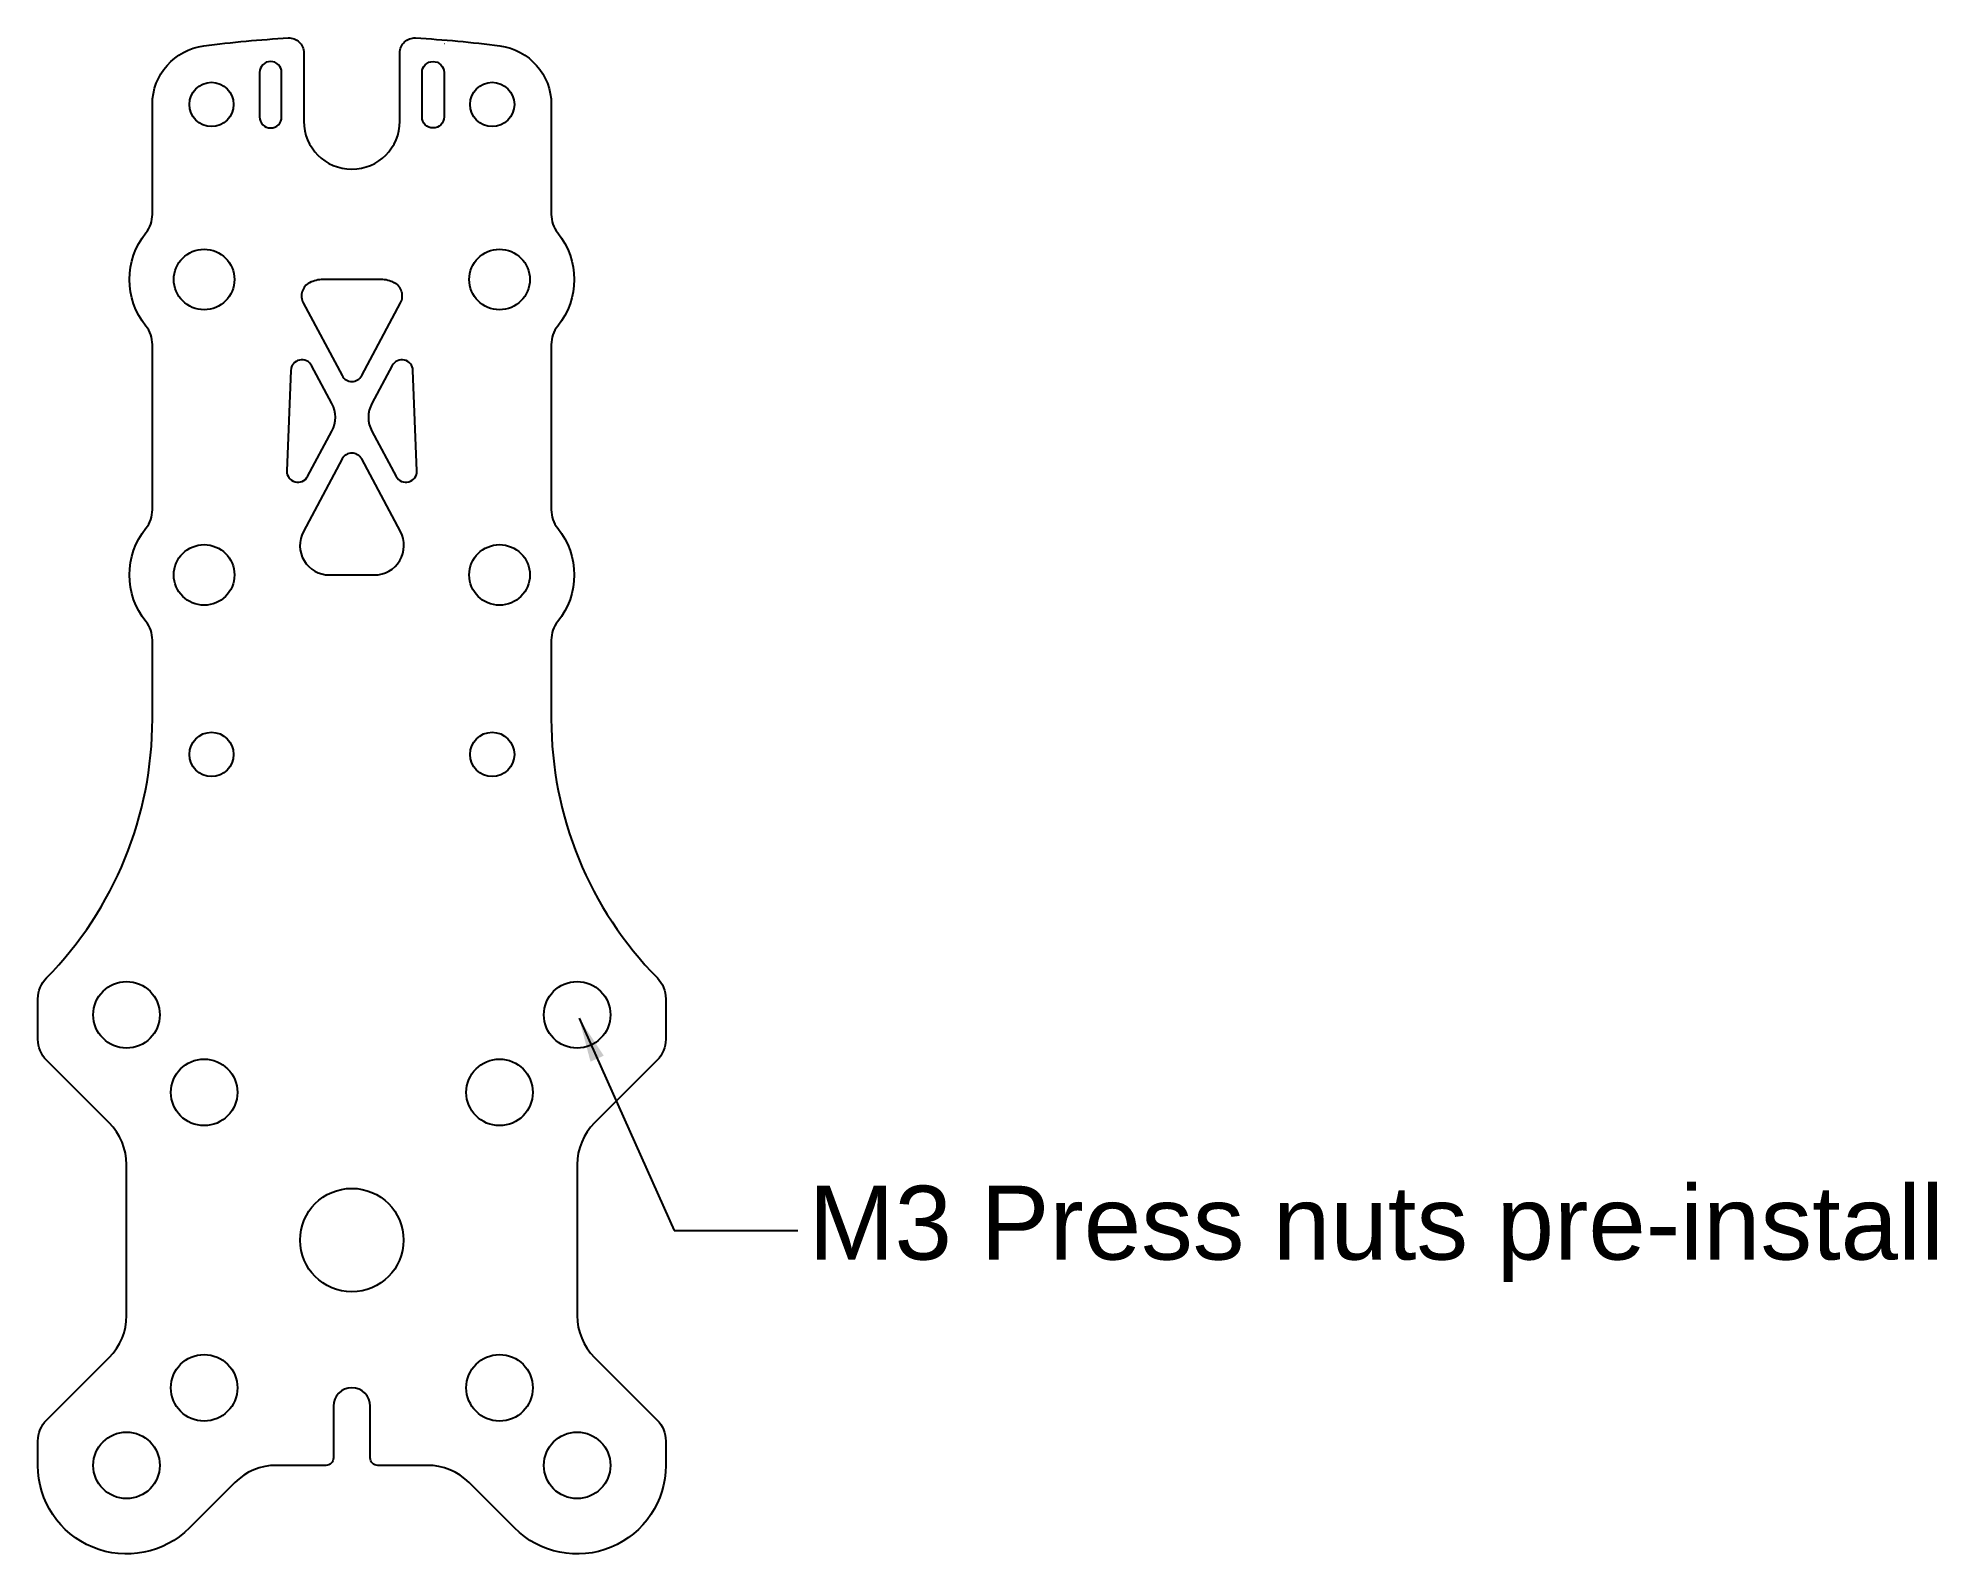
# Model space of a CAD drawing. Header units: millimetres. Extents: x 892 to 1020, y 174 to 276.
import ezdxf

# ---------------------------------------------------------------- set-up
doc = ezdxf.new("R2010")
doc.units = ezdxf.units.MM
doc.layers.add('3', color=4, linetype='Continuous')
doc.layers.add('9', color=2, linetype='Continuous')
doc.styles.get("Standard").update_dxf_attribs({"font": 'arial.ttf'})
doc.dimstyles.get("Standard").update_dxf_attribs({"dimtxt": 3, "dimasz": 3, "dimexe": 1, "dimexo": 0.1, "dimgap": 0.09, "dimtad": 0, "dimtih": 1, "dimtoh": 1, "dimdec": 4, "dimzin": 0, "dimdsep": 46, "dimtxsty": 'Standard', "dimcen": 0.09, "dimadec": 0, "dimazin": 0, "dimtfac": 1, "dimtdec": 4, "dimtofl": 0, "dimtmove": 0, "dimatfit": 3, "dimfxl": 1, "dimtolj": 1, "dimtzin": 0, "dimarcsym": 0})

msp = doc.modelspace()

# ---------------------------------------------------------------- linework, layer by layer
at = {"layer": '3', "lineweight": 0}
msp.add_line((919.36, 276.01), (919.38, 276.01), dxfattribs=at)
at = {"layer": '3'}
for points in [[(899.61, 271.89, -0.37674), (903.1, 275.86, -0.01851), (908.81, 276.39, -0.430589), (909.86, 275.39), (909.86, 270.76, 1), (916.36, 270.76), (916.36, 275.39, -0.430589), (917.42, 276.39, -0.01851), (923.13, 275.86, -0.37674), (926.61, 271.89), (926.61, 264.45, 0.170603), (927.05, 263.2, -0.351434), (927.05, 256.88, 0.170603), (926.61, 255.63), (926.61, 244.45, 0.170603), (927.05, 243.2, -0.351434), (927.05, 236.88, 0.170603), (926.61, 235.63), (926.61, 230.29, 0.196752), (933.79, 212.76, -0.196752), (934.36, 211.35), (934.36, 208.6, -0.198912), (933.78, 207.19), (929.54, 202.94, 0.198912), (928.36, 200.12), (928.36, 189.9, 0.198912), (929.54, 187.07), (933.78, 182.83, -0.198912), (934.36, 181.41), (934.36, 179.76, -0.66816), (924.12, 175.52), (921.05, 178.59, 0.198912), (918.22, 179.76), (914.86, 179.76, -0.414214), (914.36, 180.26), (914.36, 183.76, 1), (911.86, 183.76), (911.86, 180.26, -0.414214), (911.36, 179.76), (908.01, 179.76, 0.198912), (905.18, 178.59), (902.11, 175.52, -0.66816), (891.86, 179.76), (891.86, 181.41, -0.198912), (892.45, 182.83), (896.69, 187.07, 0.198912), (897.86, 189.9), (897.86, 200.12, 0.198912), (896.69, 202.94), (892.45, 207.19, -0.198912), (891.86, 208.6), (891.86, 211.35, -0.196752), (892.44, 212.76, 0.196752), (899.61, 230.29), (899.61, 235.63, 0.170603), (899.17, 236.88, -0.351434), (899.17, 243.2, 0.170603), (899.61, 244.45), (899.61, 255.63, 0.170603), (899.17, 256.88, -0.351434), (899.17, 263.2, 0.170603), (899.61, 264.45)], [(906.86, 271.05, 1), (908.36, 271.05), (908.36, 274.05, 1), (906.86, 274.05)], [(919.36, 271.05, -1), (917.86, 271.05), (917.86, 274.05, -1), (919.36, 274.05)], [(915.98, 259.82, 0.116991), (915.08, 260.04), (911.15, 260.04, 0.116991), (910.25, 259.82, 0.421831), (909.82, 258.46), (912.45, 253.53, 0.598758), (913.78, 253.53), (916.41, 258.46, 0.421831)], [(911.76, 251.65), (910.39, 254.21, 0.764181), (908.98, 253.88), (908.71, 247.09, 0.796149), (910.12, 246.71), (911.76, 249.77, 0.250971)], [(915.84, 254.21), (914.47, 251.65, 0.250971), (914.47, 249.77), (916.11, 246.71, 0.796149), (917.52, 247.09), (917.25, 253.88, 0.764181)], [(911.59, 240.04), (914.64, 240.04, 0.566794), (916.4, 242.98), (913.78, 247.89, 0.598758), (912.45, 247.89), (909.83, 242.98, 0.566794)]]:
    msp.add_lwpolyline(points, format="xyb", close=True, dxfattribs=at)
for centre, radius in [((903.61, 271.89), 1.5), ((922.61, 271.89), 1.5), ((903.11, 260.04), 2.05), ((923.11, 260.04), 2.05), ((903.11, 240.04), 2.05), ((923.11, 240.04), 2.05), ((903.61, 227.89), 1.5), ((922.61, 227.89), 1.5), ((913.11, 195.01), 3.5)]:
    msp.add_circle(centre, radius, dxfattribs=at)
at = {"layer": '9'}
for centre in [(897.86, 210.26), (928.36, 210.26), (903.11, 205.01), (923.11, 205.01), (903.11, 185.01), (923.11, 185.01), (897.86, 179.76), (928.36, 179.76)]:
    msp.add_circle(centre, 2.25, dxfattribs=at)

# ---------------------------------------------------------------- texts
msp.add_text('M3 Press nuts pre-install', height=5, dxfattribs=at).set_placement((944.03, 193.69))

# ---------------------------------------------------------------- leaders
msp.add_leader([(928.49, 210.03), (934.92, 195.65), (943.3, 195.65)], dimstyle='Standard', dxfattribs=at)

doc.saveas('drawing.dxf')
